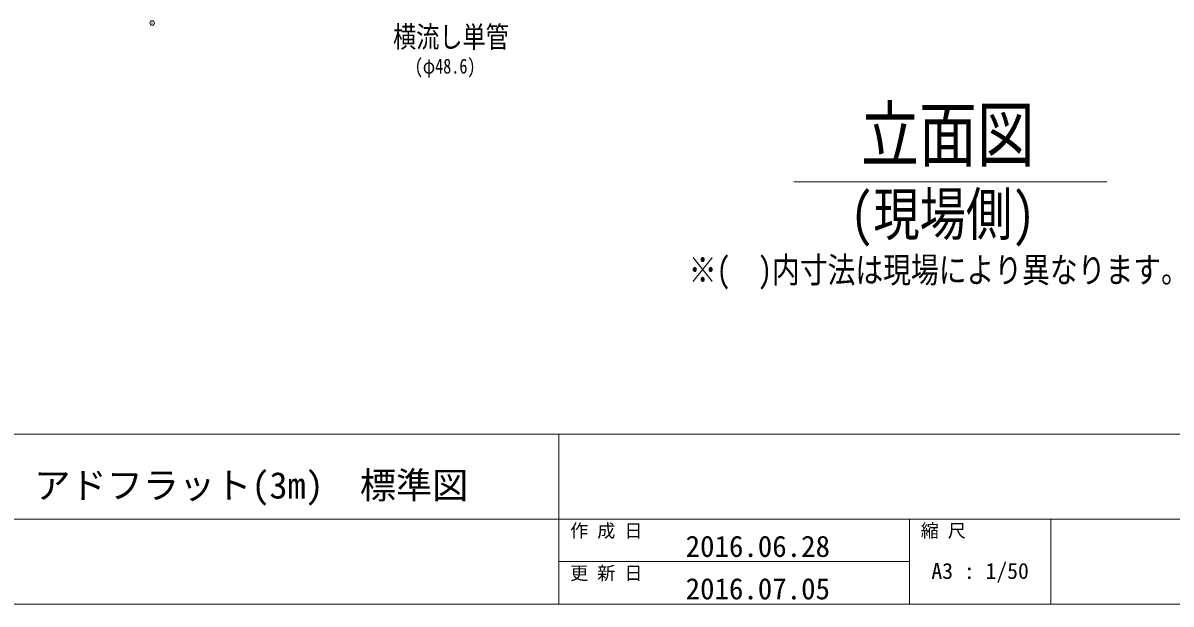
# Model space of a CAD drawing. Units: millimetres, scale not verified. Extents: x -10062 to 10062, y -6938 to 6938.
# Drawn here: x 2093 to 7169, y -6938 to -4370 of the extents above; entities that cross this region are included whole.
import ezdxf
from ezdxf.enums import TextEntityAlignment as Align

# ---------------------------------------------------------------- set-up
doc = ezdxf.new("R2010")
doc.units = ezdxf.units.MM
doc.header["$LTSCALE"] = 40
doc.header["$PDMODE"] = 32
doc.header["$PDSIZE"] = 20
for name, color, linetype, lineweight in [('1-2_dim', 7, 'Continuous', 9), ('1-7_text', 7, 'Continuous', 9), ('1-C_図面枠', 7, 'Continuous', 9)]:
    doc.layers.add(name, color=color, linetype=linetype, lineweight=lineweight)
doc.styles.add('ＭＳ ゴシック', font='')
doc.styles.get('ＭＳ ゴシック').set_extended_font_data('MS Gothic')

msp = doc.modelspace()

# ---------------------------------------------------------------- linework, layer by layer
at = {"layer": '1-2_dim'}
msp.add_point((2664.44, -4370.16), dxfattribs=at)
at = {"layer": '1-7_text'}
msp.add_line((5501.48, -5072.16), (6885.7, -5072.16), dxfattribs=at)
at = {"layer": '1-C_図面枠'}
for p, q in [((-10062.5, -6187.5), (10062.5, -6187.5)), ((4462.5, -6187.5), (4462.5, -6937.5)), ((1662.5, -6562.5), (10062.5, -6562.5)), ((6012.5, -6562.5), (6012.5, -6937.5)), ((6637.5, -6562.5), (6637.5, -6937.5)), ((6012.5, -6750), (4462.5, -6750))]:
    msp.add_line(p, q, dxfattribs=at)
msp.add_lwpolyline([(-10062.5, -6937.5), (10062.5, -6937.5), (10062.5, 6937.5), (-10062.5, 6937.5)], dxfattribs=at)

# ---------------------------------------------------------------- texts
at = {"layer": '1-7_text', "style": 'ＭＳ ゴシック', "width": 0.8}
for s, height, p in [('横流し単管', 93.84, (3729.61, -4506.83)), ('(φ48.6)', 65.69, (3825.54, -4613.44)), ('立面図', 234.6, (5798.88, -5050.34)), ('(現場側)', 187.7, (5750.92, -5364.92)), ('※(  )内寸法は現場により異なります。', 112.6, (5037.18, -5551.55))]:
    msp.add_text(s, height=height, dxfattribs=at).set_placement(p, align=Align.BOTTOM_LEFT)
at = {"layer": '1-C_図面枠', "style": 'ＭＳ ゴシック'}
for s, height, p in [('アドフラット(3m)\u3000標準図', 117.3, (2143.46, -6506.7)), ('作 成 日\u3000', 58.65, (4512.5, -6660.5)), ('縮 尺', 58.65, (6062.5, -6660.5)), ('2016.06.28', 93.84, (5023.27, -6757.56)), ('A3 : 1/50', 70.38, (6109.8, -6847.74)), ('更 新 日\u3000', 58.65, (4512.5, -6848)), ('2016.07.05', 93.84, (5023.27, -6945.06))]:
    msp.add_text(s, height=height, dxfattribs=at).set_placement(p, align=Align.BOTTOM_LEFT)

doc.saveas('drawing.dxf')
